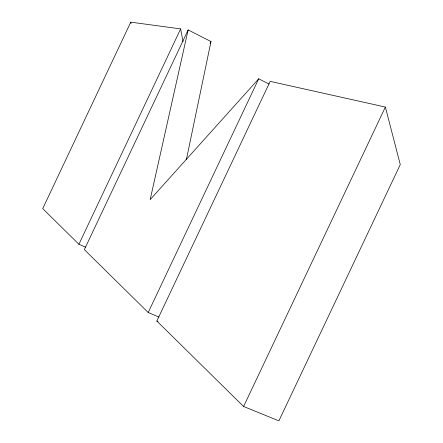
<?xml version="1.0" encoding="UTF-8"?>
<svg xmlns="http://www.w3.org/2000/svg" width="443" height="443" viewBox="0 0 443 443"><rect width="100%" height="100%" fill="white"/><g stroke="black" fill="none" stroke-linecap="round" stroke-linejoin="round"><path stroke-width="0.66" d="M186.431 159.375L210.979 41.553L188.148 29.914L84.347 249.63L148.195 312.52L158.893 317.044M188.148 29.914L150.155 199.66L258.706 78.815L269.1 84.076M183.009 41.659L180.644 28.9L130.768 22.15L42.722 208.631L78.904 244.27L85.765 247.249M78.904 244.27L180.644 28.9M210.093 43.431L210.979 41.553M148.195 312.52L258.706 78.815M156.839 321.037L270.18 81.374L385.377 107.056L400.278 164.586L278.885 420.85L243.595 406.486L156.839 321.037L158.101 321.568M243.595 406.486L385.377 107.056M130.768 22.15L131.028 23.507"/></g></svg>
